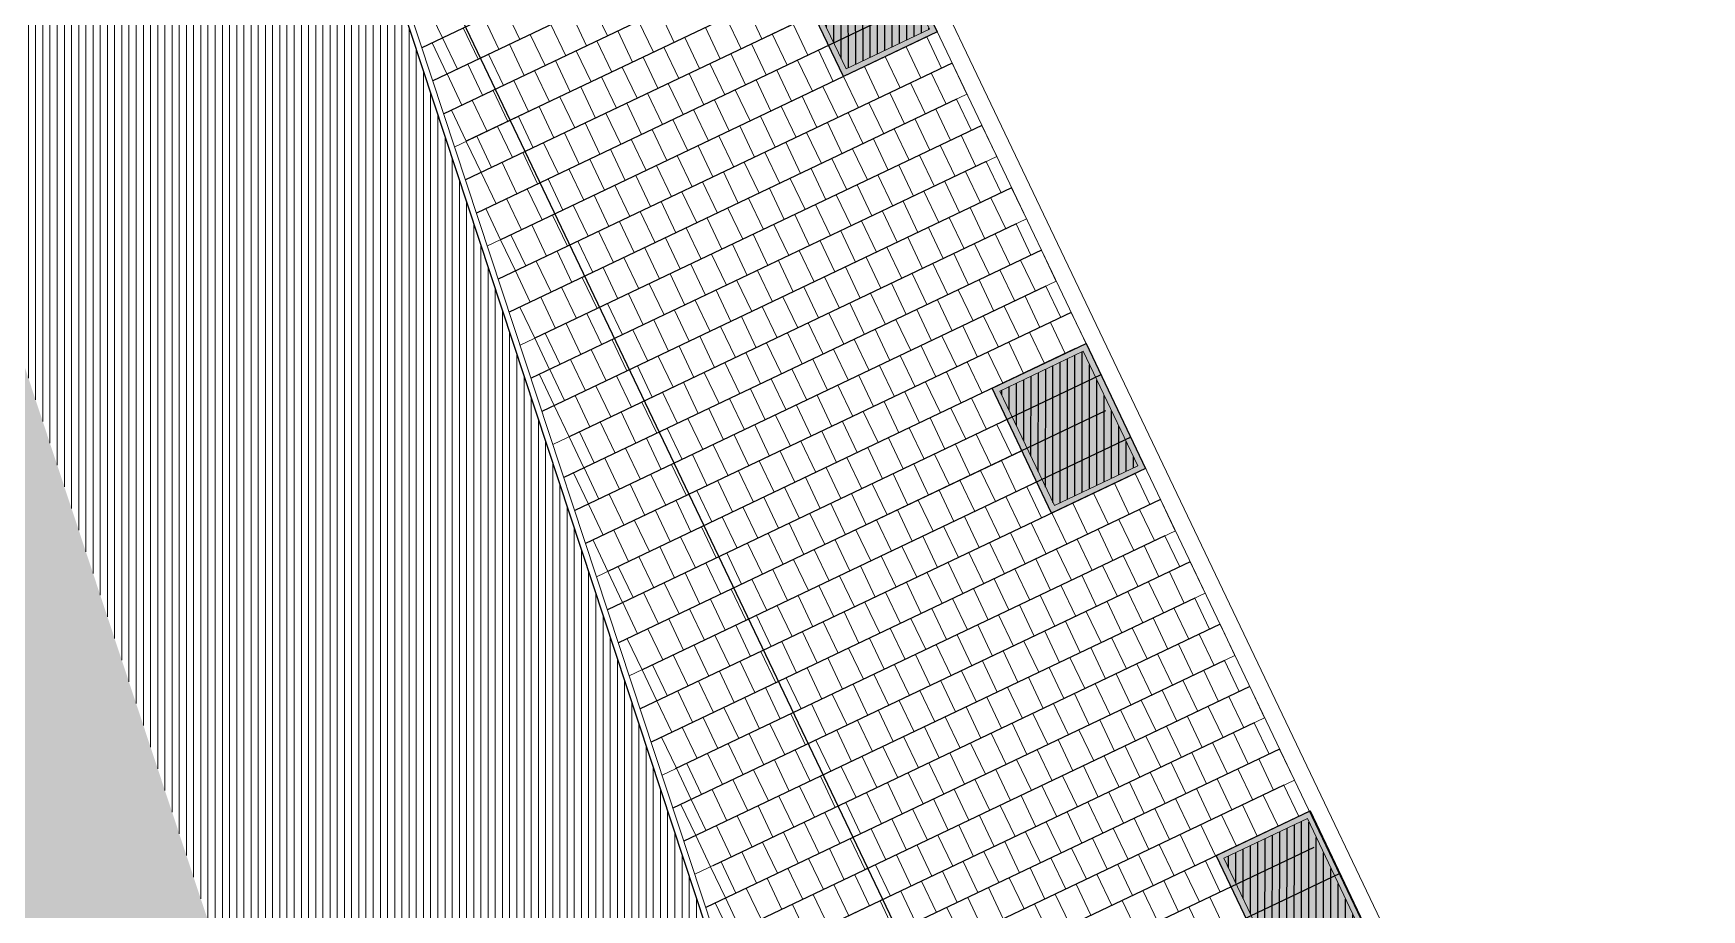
# Model space of a CAD drawing. Header units: metres. Extents: x 679599 to 680028, y 2748524 to 2748840.
# Drawn here: x 679984.04 to 680013.02, y 2748738.08 to 2748753.3 of the extents above; entities that cross this region are included whole.
import ezdxf

# ---------------------------------------------------------------- set-up
doc = ezdxf.new("R2010")
doc.units = ezdxf.units.M
doc.header["$LTSCALE"] = 5
doc.layers.add('00-AUX', color=2, linetype='Continuous', plot=False)
doc.layers.add('00-AUX Tree Pit', color=2, linetype='Continuous', plot=False)
doc.layers.add('02-L-B-Curb', color=11, linetype='Continuous', lineweight=5, plot=False)
for name, color, linetype, lineweight, true_color in [('02-L-Joints-Paviment_07_Precast Concrete Blocks 60X40', 7, 'Continuous', 5, 0x999999), ('03-TR-Pavement_02_Sealed Gravel', 7, 'Continuous', 5, 0x38321e), ('03-TR-Pavement_07_Precast Concrete Blocks 60X40', 7, 'Continuous', 5, 0x999999)]:
    doc.layers.add(name, color=color, linetype=linetype, lineweight=lineweight, true_color=true_color)
doc.layers.add('03-TR-Pavement_12_Acrylic Paint (Double Layer)', color=7, linetype='Continuous', true_color=0xeddfde)
doc.layers.add('03-TR-Tree Pit_White', color=7, linetype='Continuous', true_color=0xfcfcfc)
doc.layers.add('03-TR-Tree Pit_Green', color=46, linetype='Continuous')
doc.layers.add('04-BK-Tree Pit', color=6, linetype='Continuous', lineweight=5)

# ---------------------------------------------------------------- blocks, each defined once
blk = doc.blocks.new('ALCORQUE RECTANGULAR')
at = {"layer": '03-TR-Tree Pit_Green', "ltscale": 0.3}
h = blk.add_hatch(dxfattribs=at)
h.set_pattern_fill('ANSI31', color=256, scale=0.04, angle=-45)
h.set_pattern_definition([(360, (-2068898.16958, 3428624.0145), (3e-17, 0.127), [])])
h.paths.add_polyline_path([(679903.391, 2748647.421), (679902.702, 2748648.869), (679904.689, 2748649.814), (679905.377, 2748648.367)])
at = {"layer": '03-TR-Tree Pit_White'}
h = blk.add_hatch(color=256, dxfattribs=at)
h.dxf.hatch_style = 1
h.paths.add_polyline_path([(679903.344, 2748647.288), (679902.569, 2748648.916), (679904.736, 2748649.947), (679905.511, 2748648.319)])
at = {"layer": '02-L-B-Curb'}
blk.add_lwpolyline([(679903.344, 2748647.288), (679902.569, 2748648.916), (679904.736, 2748649.947), (679905.511, 2748648.319)], close=True, dxfattribs=at)
at = {"layer": '02-L-B-Curb', "color": 6}
blk.add_lwpolyline([(679903.391, 2748647.421), (679902.702, 2748648.868), (679904.689, 2748649.814), (679905.378, 2748648.366)], close=True, dxfattribs=at)

msp = doc.modelspace()

# ---------------------------------------------------------------- hatches: boundary and pattern name
at = {"layer": '03-TR-Pavement_02_Sealed Gravel', "linetype": 'Continuous'}
h = msp.add_hatch(dxfattribs=at)
h.set_pattern_fill('ANSI31', color=256, scale=0.0393, angle=45)
h.set_pattern_definition([(90, (652974.11672, 2717198.73223), (-0.1247775, 0), [])])
h.paths.add_polyline_path([(679968.866, 2748742.603), (679983.868, 2748747.571), (679993.107, 2748719.677), (679978.111, 2748714.692)], flags=16)
h.paths.add_polyline_path([(679998.133, 2748710.307), (680003.902, 2748713.034), (680005.419, 2748708.439), (680000.185, 2748705.967)], flags=16)
h.paths.add_polyline_path([(679963.902, 2748747.461), (679988.621, 2748759.303), (680006.998, 2748703.659), (679982.255, 2748691.885)])
at = {"layer": '03-TR-Pavement_12_Acrylic Paint (Double Layer)', "linetype": 'Continuous'}
h = msp.add_hatch(color=256, dxfattribs=at)
h.dxf.hatch_style = 1
h.paths.add_polyline_path([(679968.866, 2748742.603), (679983.868, 2748747.571), (679993.107, 2748719.677), (679978.111, 2748714.692)])

# ---------------------------------------------------------------- linework, layer by layer
at = {"layer": '00-AUX'}
for points in [[(679988.712, 2748759.346), (680016.783, 2748700.654), (679938.873, 2748663.618)], [(679998.01, 2748756.489), (679990.789, 2748753.053)], [(679998.45, 2748756.034), (679990.979, 2748752.479)], [(679998.527, 2748755.406), (679991.169, 2748751.905)], [(679998.967, 2748754.951), (679991.56, 2748751.427)], [(679999.044, 2748754.324), (679991.548, 2748750.757)], [(679999.483, 2748753.868), (679991.737, 2748750.182)], [(679999.561, 2748753.241), (679992.156, 2748749.717)], [(680000.001, 2748752.786), (679992.117, 2748749.034)], [(680000.078, 2748752.158), (679992.306, 2748748.46)], [(680000.518, 2748751.703), (679992.751, 2748748.007)], [(680000.595, 2748751.075), (679992.686, 2748747.311)], [(680001.035, 2748750.62), (679992.875, 2748746.737)], [(680001.112, 2748749.992), (679993.346, 2748746.297)], [(680001.552, 2748749.537), (679993.255, 2748745.588)], [(680001.629, 2748748.909), (679993.444, 2748745.014)], [(680002.069, 2748748.454), (679993.634, 2748744.44)], [(680002.146, 2748747.827), (679994.019, 2748743.959)], [(680002.586, 2748747.371), (679994.013, 2748743.292)], [(680002.663, 2748746.744), (679994.203, 2748742.717)], [(680003.103, 2748746.288), (679994.614, 2748742.249)], [(680003.181, 2748745.661), (679994.582, 2748741.569)], [(680003.62, 2748745.206), (679994.771, 2748740.995)], [(680003.698, 2748744.578), (679995.192, 2748740.531)], [(680004.138, 2748744.123), (679995.151, 2748739.846)], [(680004.215, 2748743.495), (679995.34, 2748739.272)], [(680004.655, 2748743.04), (679995.844, 2748738.847)], [(680004.732, 2748742.412), (679995.72, 2748738.124)], [(680005.172, 2748741.957), (679995.909, 2748737.549)], [(680005.249, 2748741.329), (679996.099, 2748736.975)], [(680005.689, 2748740.874), (679996.477, 2748736.49)], [(680005.766, 2748740.246), (679996.478, 2748735.826)], [(680006.206, 2748739.791), (679996.668, 2748735.252)], [(680006.284, 2748739.163), (679997.073, 2748734.78)], [(680006.723, 2748738.709), (679997.047, 2748734.104)]]:
    msp.add_lwpolyline(points, dxfattribs=at)
at = {"layer": '00-AUX', "ltscale": 0.3}
msp.add_lwpolyline([(679963.902, 2748747.461), (679982.255, 2748691.885), (680006.998, 2748703.659), (679988.621, 2748759.303)], close=True, dxfattribs=at)
at = {"layer": '00-AUX Tree Pit'}
for points in [[(679999.739, 2748753.326), (679998.111, 2748752.551), (679997.079, 2748754.718), (679998.708, 2748755.493)], [(680003.359, 2748745.746), (680001.73, 2748744.971), (680000.699, 2748747.138), (680002.327, 2748747.913)], [(680007.25, 2748737.631), (680005.622, 2748736.856), (680004.591, 2748739.023), (680006.219, 2748739.798)]]:
    msp.add_lwpolyline(points, close=True, dxfattribs=at)
at = {"layer": '02-L-B-Curb'}
for points in [[(680027.692, 2748695.495), (679959.257, 2748838.798)], [(679959.147, 2748838.332), (680027.421, 2748695.366)], [(679988.712, 2748759.346), (680007.089, 2748703.702)], [(679988.621, 2748759.303), (680006.998, 2748703.659)]]:
    msp.add_lwpolyline(points, dxfattribs=at)
at = {"layer": '02-L-Joints-Paviment_07_Precast Concrete Blocks 60X40'}
for p, q in [((679990.888, 2748753.764), (679991.147, 2748753.223)), ((679991.225, 2748752.597), (679990.968, 2748753.138)), ((679991.561, 2748751.426), (679991.82, 2748750.886)), ((679992.156, 2748749.717), (679992.414, 2748749.175)), ((679992.751, 2748748.006), (679993.008, 2748747.465)), ((679993.089, 2748746.838), (679992.831, 2748747.38)), ((679993.347, 2748746.296), (679993.604, 2748745.755)), ((679993.683, 2748745.128), (679993.425, 2748745.669)), ((679994.019, 2748743.959), (679994.277, 2748743.418)), ((679994.614, 2748742.249), (679994.873, 2748741.708)), ((679995.21, 2748740.539), (679995.469, 2748739.998)), ((679995.546, 2748739.37), (679995.288, 2748739.912)), ((679995.804, 2748738.828), (679996.062, 2748738.287)), ((679996.142, 2748737.66), (679995.884, 2748738.202))]:
    msp.add_line(p, q, dxfattribs=at)
for points in [[(679991.869, 2748753.567), (679992.127, 2748753.025)], [(679992.23, 2748753.739), (679992.488, 2748753.197)], [(679993.651, 2748753.086), (679993.393, 2748753.627)], [(679994.012, 2748753.257), (679993.754, 2748753.799)], [(679994.915, 2748753.687), (679995.173, 2748753.145)], [(679996.335, 2748753.034), (679996.077, 2748753.576)], [(679996.696, 2748753.206), (679996.438, 2748753.748)], [(679991.508, 2748753.395), (679991.766, 2748752.853)], [(679992.928, 2748752.742), (679992.67, 2748753.284)], [(679993.289, 2748752.914), (679993.032, 2748753.456)], [(679994.192, 2748753.343), (679994.45, 2748752.802)], [(679994.554, 2748753.515), (679994.811, 2748752.973)], [(679995.974, 2748752.862), (679995.716, 2748753.404)], [(679996.876, 2748753.293), (679997.134, 2748752.751)], [(679997.238, 2748753.464), (679997.495, 2748752.923)], [(679991.147, 2748753.223), (679991.405, 2748752.681)], [(679992.567, 2748752.57), (679992.309, 2748753.112)], [(679993.47, 2748753), (679993.728, 2748752.458)], [(679993.831, 2748753.172), (679994.089, 2748752.63)], [(679995.251, 2748752.519), (679994.993, 2748753.06)], [(679995.612, 2748752.69), (679995.355, 2748753.232)], [(679996.515, 2748753.121), (679996.773, 2748752.579)], [(679997.935, 2748752.467), (679997.678, 2748753.009)], [(679999.2, 2748753.069), (679999.457, 2748752.527)], [(679999.561, 2748753.241), (679999.819, 2748752.699)], [(679991.845, 2748752.226), (679991.587, 2748752.768)], [(679992.206, 2748752.398), (679991.948, 2748752.94)], [(679993.109, 2748752.828), (679993.367, 2748752.286)], [(679994.529, 2748752.175), (679994.271, 2748752.717)], [(679994.89, 2748752.347), (679994.632, 2748752.889)], [(679995.793, 2748752.777), (679996.051, 2748752.235)], [(679996.154, 2748752.949), (679996.412, 2748752.407)], [(679997.574, 2748752.295), (679997.316, 2748752.837)], [(679998.477, 2748752.725), (679998.735, 2748752.183)], [(679998.838, 2748752.897), (679999.096, 2748752.355)], [(680000.258, 2748752.244), (680000.001, 2748752.786)], [(679991.484, 2748752.054), (679991.226, 2748752.596)], [(679992.386, 2748752.484), (679992.644, 2748751.942)], [(679992.748, 2748752.656), (679993.005, 2748752.114)], [(679994.168, 2748752.003), (679993.91, 2748752.545)], [(679995.07, 2748752.433), (679995.328, 2748751.891)], [(679995.432, 2748752.605), (679995.689, 2748752.063)], [(679996.852, 2748751.952), (679996.594, 2748752.493)], [(679997.213, 2748752.124), (679996.955, 2748752.665)], [(679998.116, 2748752.553), (679998.374, 2748752.011)], [(679999.536, 2748751.9), (679999.278, 2748752.442)], [(679999.897, 2748752.072), (679999.639, 2748752.614)], [(679991.664, 2748752.14), (679991.922, 2748751.598)], [(679992.025, 2748752.312), (679992.283, 2748751.77)], [(679993.445, 2748751.659), (679993.187, 2748752.201)], [(679993.806, 2748751.831), (679993.549, 2748752.373)], [(679994.709, 2748752.261), (679994.967, 2748751.719)], [(679996.129, 2748751.608), (679995.872, 2748752.15)], [(679996.491, 2748751.78), (679996.233, 2748752.322)], [(679997.394, 2748752.21), (679997.651, 2748751.668)], [(679997.755, 2748752.381), (679998.013, 2748751.84)], [(679998.814, 2748751.556), (679998.556, 2748752.098)], [(679999.175, 2748751.728), (679998.917, 2748752.27)], [(680000.078, 2748752.158), (680000.336, 2748751.616)], [(679991.303, 2748751.968), (679991.561, 2748751.427)], [(679992.723, 2748751.316), (679992.465, 2748751.858)], [(679993.084, 2748751.488), (679992.826, 2748752.029)], [(679993.987, 2748751.918), (679994.245, 2748751.376)], [(679994.348, 2748752.089), (679994.606, 2748751.548)], [(679995.407, 2748751.264), (679995.149, 2748751.806)], [(679995.768, 2748751.436), (679995.51, 2748751.978)], [(679996.671, 2748751.866), (679996.929, 2748751.324)], [(679997.032, 2748752.038), (679997.29, 2748751.496)], [(679998.453, 2748751.384), (679998.195, 2748751.926)], [(679999.356, 2748751.814), (679999.613, 2748751.272)], [(679999.717, 2748751.986), (679999.975, 2748751.444)], [(679992, 2748750.972), (679991.743, 2748751.514)], [(679992.361, 2748751.144), (679992.104, 2748751.686)], [(679993.264, 2748751.574), (679993.522, 2748751.032)], [(679993.626, 2748751.746), (679993.883, 2748751.204)], [(679995.046, 2748751.092), (679994.788, 2748751.634)], [(679995.949, 2748751.522), (679996.207, 2748750.98)], [(679996.31, 2748751.694), (679996.568, 2748751.152)], [(679997.73, 2748751.041), (679997.472, 2748751.582)], [(679998.091, 2748751.212), (679997.834, 2748751.754)], [(679998.994, 2748751.642), (679999.252, 2748751.1)], [(680000.414, 2748750.989), (680000.157, 2748751.531)], [(680000.776, 2748751.161), (680000.518, 2748751.703)], [(679992.542, 2748751.23), (679992.8, 2748750.688)], [(679992.903, 2748751.402), (679993.161, 2748750.86)], [(679994.323, 2748750.749), (679994.066, 2748751.29)], [(679994.685, 2748750.92), (679994.427, 2748751.462)], [(679995.588, 2748751.35), (679995.845, 2748750.808)], [(679997.008, 2748750.697), (679996.75, 2748751.239)], [(679997.369, 2748750.869), (679997.111, 2748751.411)], [(679998.272, 2748751.298), (679998.53, 2748750.757)], [(679998.633, 2748751.47), (679998.891, 2748750.928)], [(680000.053, 2748750.817), (679999.795, 2748751.359)], [(679992.181, 2748751.058), (679992.439, 2748750.516)], [(679993.601, 2748750.405), (679993.343, 2748750.947)], [(679993.962, 2748750.577), (679993.704, 2748751.118)], [(679994.865, 2748751.006), (679995.123, 2748750.465)], [(679995.226, 2748751.178), (679995.484, 2748750.637)], [(679996.647, 2748750.525), (679996.389, 2748751.067)], [(679997.55, 2748750.955), (679997.807, 2748750.413)], [(679997.911, 2748751.127), (679998.169, 2748750.585)], [(679999.331, 2748750.473), (679999.073, 2748751.015)], [(679999.692, 2748750.645), (679999.434, 2748751.187)], [(680000.595, 2748751.075), (680000.853, 2748750.533)], [(679991.82, 2748750.886), (679992.078, 2748750.344)], [(679993.24, 2748750.233), (679992.982, 2748750.775)], [(679994.143, 2748750.663), (679994.401, 2748750.121)], [(679994.504, 2748750.835), (679994.762, 2748750.293)], [(679995.924, 2748750.181), (679995.666, 2748750.723)], [(679996.285, 2748750.353), (679996.028, 2748750.895)], [(679997.188, 2748750.783), (679997.446, 2748750.241)], [(679998.608, 2748750.13), (679998.351, 2748750.671)], [(679998.97, 2748750.301), (679998.712, 2748750.843)], [(679999.873, 2748750.731), (680000.131, 2748750.189)], [(680000.234, 2748750.903), (680000.492, 2748750.361)], [(679992.517, 2748749.889), (679992.26, 2748750.431)], [(679992.879, 2748750.061), (679992.621, 2748750.603)], [(679993.782, 2748750.491), (679994.039, 2748749.949)], [(679995.202, 2748749.837), (679994.944, 2748750.379)], [(679995.563, 2748750.009), (679995.305, 2748750.551)], [(679996.466, 2748750.439), (679996.724, 2748749.897)], [(679996.827, 2748750.611), (679997.085, 2748750.069)], [(679998.247, 2748749.958), (679997.989, 2748750.5)], [(679999.15, 2748750.387), (679999.408, 2748749.846)], [(679999.512, 2748750.559), (679999.769, 2748750.017)], [(680000.932, 2748749.906), (680000.674, 2748750.448)], [(680001.293, 2748750.078), (680001.035, 2748750.62)], [(679992.156, 2748749.717), (679991.898, 2748750.259)], [(679993.059, 2748750.147), (679993.317, 2748749.605)], [(679993.42, 2748750.319), (679993.678, 2748749.777)], [(679994.841, 2748749.666), (679994.583, 2748750.207)], [(679995.744, 2748750.095), (679996.001, 2748749.553)], [(679996.105, 2748750.267), (679996.363, 2748749.725)], [(679997.525, 2748749.614), (679997.267, 2748750.156)], [(679997.886, 2748749.786), (679997.628, 2748750.328)], [(679998.789, 2748750.215), (679999.047, 2748749.674)], [(680000.209, 2748749.562), (679999.951, 2748750.104)], [(680000.57, 2748749.734), (680000.313, 2748750.276)], [(679992.337, 2748749.803), (679992.595, 2748749.262)], [(679992.698, 2748749.975), (679992.956, 2748749.433)], [(679994.118, 2748749.322), (679993.86, 2748749.864)], [(679994.479, 2748749.494), (679994.222, 2748750.036)], [(679995.382, 2748749.923), (679995.64, 2748749.382)], [(679996.802, 2748749.27), (679996.545, 2748749.812)], [(679997.164, 2748749.442), (679996.906, 2748749.984)], [(679998.067, 2748749.872), (679998.325, 2748749.33)], [(679998.428, 2748750.044), (679998.686, 2748749.502)], [(679999.848, 2748749.39), (679999.59, 2748749.932)], [(680000.751, 2748749.82), (680001.009, 2748749.278)], [(680001.112, 2748749.992), (680001.37, 2748749.45)], [(679993.396, 2748748.978), (679993.138, 2748749.52)], [(679993.757, 2748749.15), (679993.499, 2748749.692)], [(679994.66, 2748749.58), (679994.918, 2748749.038)], [(679995.021, 2748749.752), (679995.279, 2748749.21)], [(679996.441, 2748749.098), (679996.183, 2748749.64)], [(679997.344, 2748749.528), (679997.602, 2748748.986)], [(679997.706, 2748749.7), (679997.963, 2748749.158)], [(679999.126, 2748749.046), (679998.868, 2748749.588)], [(679999.487, 2748749.218), (679999.229, 2748749.76)], [(680000.39, 2748749.648), (680000.648, 2748749.106)], [(680001.81, 2748748.995), (680001.552, 2748749.537)], [(679993.035, 2748748.806), (679992.777, 2748749.348)], [(679993.938, 2748749.236), (679994.195, 2748748.694)], [(679994.299, 2748749.408), (679994.557, 2748748.866)], [(679995.719, 2748748.755), (679995.461, 2748749.296)], [(679996.08, 2748748.927), (679995.822, 2748749.468)], [(679996.983, 2748749.356), (679997.241, 2748748.814)], [(679998.403, 2748748.703), (679998.146, 2748749.245)], [(679998.765, 2748748.875), (679998.507, 2748749.416)], [(679999.667, 2748749.304), (679999.925, 2748748.763)], [(680000.029, 2748749.476), (680000.286, 2748748.934)], [(680001.449, 2748748.823), (680001.191, 2748749.365)], [(679992.673, 2748748.634), (679992.416, 2748749.176)], [(679993.576, 2748749.064), (679993.834, 2748748.522)], [(679994.996, 2748748.411), (679994.739, 2748748.953)], [(679995.358, 2748748.583), (679995.1, 2748749.125)], [(679996.261, 2748749.012), (679996.519, 2748748.471)], [(679996.622, 2748749.184), (679996.88, 2748748.642)], [(679998.042, 2748748.531), (679997.784, 2748749.073)], [(679998.945, 2748748.961), (679999.203, 2748748.419)], [(679999.306, 2748749.133), (679999.564, 2748748.591)], [(680000.726, 2748748.479), (680000.469, 2748749.021)], [(680001.088, 2748748.651), (680000.83, 2748749.193)], [(680001.629, 2748748.909), (680001.887, 2748748.367)], [(679992.854, 2748748.72), (679993.112, 2748748.178)], [(679993.215, 2748748.892), (679993.473, 2748748.35)], [(679994.635, 2748748.239), (679994.377, 2748748.781)], [(679995.538, 2748748.669), (679995.796, 2748748.127)], [(679995.9, 2748748.84), (679996.157, 2748748.299)], [(679997.32, 2748748.187), (679997.062, 2748748.729)], [(679997.681, 2748748.359), (679997.423, 2748748.901)], [(679998.223, 2748748.617), (679998.48, 2748748.075)], [(679998.584, 2748748.789), (679998.842, 2748748.247)], [(680000.004, 2748748.135), (679999.746, 2748748.677)], [(680000.365, 2748748.307), (680000.107, 2748748.849)], [(680001.268, 2748748.737), (680001.526, 2748748.195)], [(679992.493, 2748748.548), (679992.751, 2748748.007)], [(679993.913, 2748747.895), (679993.655, 2748748.437)], [(679994.274, 2748748.067), (679994.016, 2748748.609)], [(679995.177, 2748748.497), (679995.435, 2748747.955)], [(679996.597, 2748747.843), (679996.34, 2748748.385)], [(679996.959, 2748748.015), (679996.701, 2748748.557)], [(679997.861, 2748748.445), (679998.119, 2748747.903)], [(679999.282, 2748747.792), (679999.024, 2748748.333)], [(679999.643, 2748747.964), (679999.385, 2748748.505)], [(680000.546, 2748748.393), (680000.804, 2748747.851)], [(680000.907, 2748748.565), (680001.165, 2748748.023)], [(680002.327, 2748747.913), (680002.069, 2748748.454)], [(679993.19, 2748747.552), (679992.933, 2748748.093)], [(679993.552, 2748747.724), (679993.294, 2748748.265)], [(679994.455, 2748748.153), (679994.713, 2748747.611)], [(679994.816, 2748748.325), (679995.074, 2748747.783)], [(679995.875, 2748747.5), (679995.617, 2748748.041)], [(679996.236, 2748747.671), (679995.978, 2748748.213)], [(679997.139, 2748748.101), (679997.397, 2748747.56)], [(679997.5, 2748748.273), (679997.758, 2748747.731)], [(679998.921, 2748747.62), (679998.663, 2748748.162)], [(679999.823, 2748748.049), (680000.081, 2748747.508)], [(680000.185, 2748748.221), (680000.442, 2748747.68)], [(680001.604, 2748747.569), (680001.347, 2748748.111)], [(680001.966, 2748747.741), (680001.708, 2748748.282)], [(679993.732, 2748747.809), (679993.99, 2748747.267)], [(679994.094, 2748747.981), (679994.351, 2748747.439)], [(679995.514, 2748747.328), (679995.256, 2748747.87)], [(679996.417, 2748747.758), (679996.674, 2748747.216)], [(679996.778, 2748747.93), (679997.036, 2748747.388)], [(679998.198, 2748747.276), (679997.94, 2748747.818)], [(679998.559, 2748747.448), (679998.302, 2748747.99)], [(679999.462, 2748747.878), (679999.72, 2748747.336)], [(680000.882, 2748747.225), (680000.624, 2748747.767)], [(680001.243, 2748747.397), (680000.985, 2748747.939)], [(679993.01, 2748747.465), (679993.268, 2748746.924)], [(679993.371, 2748747.637), (679993.629, 2748747.096)], [(679994.791, 2748746.984), (679994.534, 2748747.526)], [(679995.153, 2748747.156), (679994.895, 2748747.698)], [(679996.055, 2748747.586), (679996.313, 2748747.044)], [(679997.476, 2748746.932), (679997.218, 2748747.474)], [(679997.837, 2748747.104), (679997.579, 2748747.646)], [(679998.74, 2748747.534), (679998.998, 2748746.992)], [(679999.101, 2748747.706), (679999.359, 2748747.164)], [(680000.521, 2748747.053), (680000.263, 2748747.595)], [(679994.069, 2748746.64), (679993.811, 2748747.182)], [(679994.43, 2748746.812), (679994.172, 2748747.354)], [(679995.333, 2748747.242), (679995.591, 2748746.7)], [(679995.694, 2748747.414), (679995.952, 2748746.872)], [(679997.115, 2748746.76), (679996.857, 2748747.302)], [(679998.018, 2748747.19), (679998.275, 2748746.648)], [(679998.379, 2748747.362), (679998.637, 2748746.82)], [(679999.799, 2748746.709), (679999.541, 2748747.251)], [(680000.16, 2748746.881), (679999.902, 2748747.423)], [(679993.708, 2748746.468), (679993.45, 2748747.01)], [(679994.611, 2748746.898), (679994.868, 2748746.357)], [(679994.972, 2748747.07), (679995.23, 2748746.529)], [(679996.392, 2748746.417), (679996.134, 2748746.958)], [(679996.753, 2748746.589), (679996.496, 2748747.13)], [(679997.656, 2748747.018), (679997.914, 2748746.476)], [(679999.076, 2748746.366), (679998.818, 2748746.907)], [(679999.437, 2748746.538), (679999.18, 2748747.079)], [(680000.34, 2748746.967), (680000.598, 2748746.425)], [(679993.347, 2748746.296), (679993.089, 2748746.838)], [(679994.249, 2748746.727), (679994.507, 2748746.185)], [(679995.67, 2748746.073), (679995.412, 2748746.615)], [(679996.031, 2748746.245), (679995.773, 2748746.787)], [(679996.934, 2748746.674), (679997.192, 2748746.133)], [(679997.295, 2748746.846), (679997.553, 2748746.305)], [(679998.715, 2748746.194), (679998.457, 2748746.736)], [(679999.618, 2748746.623), (679999.876, 2748746.082)], [(679999.979, 2748746.795), (680000.237, 2748746.254)], [(679993.527, 2748746.383), (679993.785, 2748745.841)], [(679993.888, 2748746.555), (679994.146, 2748746.013)], [(679995.309, 2748745.901), (679995.051, 2748746.443)], [(679996.212, 2748746.331), (679996.469, 2748745.789)], [(679996.573, 2748746.503), (679996.831, 2748745.961)], [(679997.993, 2748745.85), (679997.735, 2748746.392)], [(679998.354, 2748746.022), (679998.096, 2748746.564)], [(679999.257, 2748746.452), (679999.515, 2748745.91)], [(680000.677, 2748745.798), (680000.419, 2748746.34)], [(680001.038, 2748745.97), (680000.78, 2748746.512)], [(679994.586, 2748745.557), (679994.328, 2748746.099)], [(679994.947, 2748745.729), (679994.69, 2748746.271)], [(679995.85, 2748746.159), (679996.108, 2748745.617)], [(679997.27, 2748745.506), (679997.012, 2748746.048)], [(679997.631, 2748745.678), (679997.374, 2748746.22)], [(679998.534, 2748746.108), (679998.792, 2748745.566)], [(679998.896, 2748746.28), (679999.153, 2748745.738)], [(680000.316, 2748745.626), (680000.058, 2748746.168)], [(679993.864, 2748745.214), (679993.606, 2748745.755)], [(679994.225, 2748745.385), (679993.967, 2748745.927)], [(679995.128, 2748745.815), (679995.386, 2748745.273)], [(679995.489, 2748745.987), (679995.747, 2748745.445)], [(679996.909, 2748745.334), (679996.651, 2748745.876)], [(679997.812, 2748745.764), (679998.07, 2748745.222)], [(679998.173, 2748745.936), (679998.431, 2748745.394)], [(679999.593, 2748745.283), (679999.336, 2748745.824)], [(679999.955, 2748745.455), (679999.697, 2748745.996)], [(680000.857, 2748745.884), (680001.115, 2748745.342)], [(679994.406, 2748745.471), (679994.663, 2748744.93)], [(679994.767, 2748745.643), (679995.025, 2748745.101)], [(679996.187, 2748744.991), (679995.929, 2748745.532)], [(679996.548, 2748745.163), (679996.29, 2748745.704)], [(679997.451, 2748745.592), (679997.709, 2748745.05)], [(679998.871, 2748744.939), (679998.613, 2748745.481)], [(679999.232, 2748745.111), (679998.974, 2748745.653)], [(680000.135, 2748745.54), (680000.393, 2748744.999)], [(680000.496, 2748745.712), (680000.754, 2748745.171)], [(680001.555, 2748744.887), (680001.297, 2748745.429)], [(680002.819, 2748745.489), (680003.077, 2748744.947)], [(680003.181, 2748745.661), (680003.438, 2748745.119)], [(679994.044, 2748745.299), (679994.302, 2748744.758)], [(679995.464, 2748744.647), (679995.206, 2748745.189)], [(679995.825, 2748744.819), (679995.568, 2748745.361)], [(679996.728, 2748745.248), (679996.986, 2748744.707)], [(679997.09, 2748745.42), (679997.347, 2748744.879)], [(679998.51, 2748744.767), (679998.252, 2748745.309)], [(679999.413, 2748745.197), (679999.671, 2748744.655)], [(679999.774, 2748745.369), (680000.032, 2748744.827)], [(680001.194, 2748744.715), (680000.936, 2748745.257)], [(680002.097, 2748745.145), (680002.355, 2748744.603)], [(680002.458, 2748745.317), (680002.716, 2748744.775)], [(680003.878, 2748744.664), (680003.62, 2748745.206)], [(679993.683, 2748745.128), (679993.941, 2748744.586)], [(679995.103, 2748744.475), (679994.845, 2748745.017)], [(679996.006, 2748744.905), (679996.264, 2748744.363)], [(679996.367, 2748745.077), (679996.625, 2748744.535)], [(679997.787, 2748744.423), (679997.53, 2748744.965)], [(679998.149, 2748744.595), (679997.891, 2748745.137)], [(679998.69, 2748744.853), (679998.948, 2748744.311)], [(679999.052, 2748745.025), (679999.309, 2748744.483)], [(680000.472, 2748744.372), (680000.214, 2748744.914)], [(680000.833, 2748744.544), (680000.575, 2748745.085)], [(680001.736, 2748744.973), (680001.994, 2748744.431)], [(680003.156, 2748744.32), (680002.898, 2748744.862)], [(680003.517, 2748744.492), (680003.259, 2748745.034)], [(679994.381, 2748744.131), (679994.123, 2748744.673)], [(679994.742, 2748744.303), (679994.484, 2748744.845)], [(679995.284, 2748744.561), (679995.541, 2748744.019)], [(679995.645, 2748744.733), (679995.903, 2748744.191)], [(679997.065, 2748744.08), (679996.807, 2748744.621)], [(679997.426, 2748744.251), (679997.168, 2748744.793)], [(679998.329, 2748744.681), (679998.587, 2748744.139)], [(679999.749, 2748744.028), (679999.491, 2748744.57)], [(680000.11, 2748744.2), (679999.853, 2748744.742)], [(680001.013, 2748744.629), (680001.271, 2748744.088)], [(680001.375, 2748744.801), (680001.632, 2748744.259)], [(680002.795, 2748744.148), (680002.537, 2748744.69)], [(680003.698, 2748744.578), (680003.955, 2748744.036)], [(679994.019, 2748743.959), (679993.762, 2748744.501)], [(679994.922, 2748744.389), (679995.18, 2748743.847)], [(679996.343, 2748743.736), (679996.085, 2748744.278)], [(679996.704, 2748743.908), (679996.446, 2748744.449)], [(679997.607, 2748744.337), (679997.865, 2748743.796)], [(679997.968, 2748744.509), (679998.226, 2748743.967)], [(679999.388, 2748743.856), (679999.13, 2748744.398)], [(680000.291, 2748744.286), (680000.549, 2748743.744)], [(680000.652, 2748744.458), (680000.91, 2748743.916)], [(680002.072, 2748743.805), (680001.814, 2748744.346)], [(680002.433, 2748743.976), (680002.176, 2748744.518)], [(680003.336, 2748744.406), (680003.594, 2748743.864)], [(679994.2, 2748744.045), (679994.458, 2748743.504)], [(679994.561, 2748744.217), (679994.819, 2748743.675)], [(679995.981, 2748743.564), (679995.724, 2748744.106)], [(679996.884, 2748743.994), (679997.142, 2748743.452)], [(679997.246, 2748744.165), (679997.503, 2748743.624)], [(679998.666, 2748743.513), (679998.408, 2748744.054)], [(679999.027, 2748743.684), (679998.769, 2748744.226)], [(679999.93, 2748744.114), (680000.188, 2748743.572)], [(680001.35, 2748743.461), (680001.092, 2748744.003)], [(680001.711, 2748743.633), (680001.453, 2748744.174)], [(680002.614, 2748744.062), (680002.872, 2748743.521)], [(680002.975, 2748744.234), (680003.233, 2748743.692)], [(680004.395, 2748743.581), (680004.138, 2748744.123)], [(679995.259, 2748743.22), (679995.001, 2748743.762)], [(679995.62, 2748743.392), (679995.362, 2748743.934)], [(679996.523, 2748743.822), (679996.781, 2748743.28)], [(679997.943, 2748743.169), (679997.685, 2748743.711)], [(679998.304, 2748743.341), (679998.047, 2748743.882)], [(679999.208, 2748743.77), (679999.465, 2748743.228)], [(679999.569, 2748743.942), (679999.827, 2748743.4)], [(680000.989, 2748743.289), (680000.731, 2748743.831)], [(680001.892, 2748743.719), (680002.15, 2748743.177)], [(680002.253, 2748743.891), (680002.511, 2748743.349)], [(680003.673, 2748743.237), (680003.415, 2748743.779)], [(680004.034, 2748743.409), (680003.776, 2748743.951)], [(679994.537, 2748742.876), (679994.279, 2748743.418)], [(679994.898, 2748743.048), (679994.64, 2748743.59)], [(679995.801, 2748743.478), (679996.059, 2748742.936)], [(679996.162, 2748743.65), (679996.42, 2748743.108)], [(679997.582, 2748742.997), (679997.324, 2748743.539)], [(679998.485, 2748743.426), (679998.743, 2748742.884)], [(679998.846, 2748743.598), (679999.104, 2748743.056)], [(680000.266, 2748742.945), (680000.009, 2748743.487)], [(680000.628, 2748743.117), (680000.37, 2748743.659)], [(680001.53, 2748743.547), (680001.788, 2748743.005)], [(680002.951, 2748742.893), (680002.693, 2748743.435)], [(680003.312, 2748743.065), (680003.054, 2748743.607)], [(680004.215, 2748743.495), (680004.473, 2748742.953)], [(679995.078, 2748743.134), (679995.336, 2748742.592)], [(679995.44, 2748743.306), (679995.697, 2748742.764)], [(679996.86, 2748742.653), (679996.602, 2748743.195)], [(679997.221, 2748742.825), (679996.963, 2748743.367)], [(679998.124, 2748743.254), (679998.382, 2748742.713)], [(679999.544, 2748742.601), (679999.286, 2748743.143)], [(679999.905, 2748742.773), (679999.647, 2748743.315)], [(680000.808, 2748743.203), (680001.066, 2748742.661)], [(680001.169, 2748743.375), (680001.427, 2748742.833)], [(680002.589, 2748742.722), (680002.332, 2748743.263)], [(680003.492, 2748743.151), (680003.75, 2748742.61)], [(680003.854, 2748743.323), (680004.111, 2748742.781)], [(679994.717, 2748742.962), (679994.975, 2748742.421)], [(679996.137, 2748742.31), (679995.879, 2748742.851)], [(679996.498, 2748742.481), (679996.241, 2748743.023)], [(679997.402, 2748742.911), (679997.659, 2748742.369)], [(679997.763, 2748743.083), (679998.021, 2748742.541)], [(679999.183, 2748742.43), (679998.925, 2748742.971)], [(680000.086, 2748742.859), (680000.344, 2748742.317)], [(680000.447, 2748743.031), (680000.705, 2748742.489)], [(680001.867, 2748742.378), (680001.609, 2748742.92)], [(680002.228, 2748742.55), (680001.97, 2748743.092)], [(680003.131, 2748742.979), (680003.389, 2748742.438)], [(680004.551, 2748742.326), (680004.294, 2748742.868)], [(680004.913, 2748742.498), (680004.655, 2748743.04)], [(679994.356, 2748742.79), (679994.614, 2748742.249)], [(679995.776, 2748742.138), (679995.518, 2748742.68)], [(679996.679, 2748742.567), (679996.937, 2748742.025)], [(679997.04, 2748742.739), (679997.298, 2748742.197)], [(679998.46, 2748742.086), (679998.203, 2748742.628)], [(679998.822, 2748742.258), (679998.564, 2748742.799)], [(679999.725, 2748742.687), (679999.982, 2748742.146)], [(680001.145, 2748742.034), (680000.887, 2748742.576)], [(680001.506, 2748742.206), (680001.248, 2748742.748)], [(680002.409, 2748742.636), (680002.667, 2748742.094)], [(680002.77, 2748742.808), (680003.028, 2748742.266)], [(680004.19, 2748742.154), (680003.932, 2748742.696)], [(679995.054, 2748741.794), (679994.796, 2748742.336)], [(679995.415, 2748741.966), (679995.157, 2748742.508)], [(679996.318, 2748742.395), (679996.576, 2748741.853)], [(679997.738, 2748741.742), (679997.48, 2748742.284)], [(679998.099, 2748741.914), (679997.841, 2748742.456)], [(679999.002, 2748742.344), (679999.26, 2748741.802)], [(679999.363, 2748742.516), (679999.621, 2748741.974)], [(680000.784, 2748741.862), (680000.526, 2748742.404)], [(680001.686, 2748742.292), (680001.944, 2748741.75)], [(680002.048, 2748742.464), (680002.305, 2748741.922)], [(680003.468, 2748741.811), (680003.21, 2748742.352)], [(680003.829, 2748741.982), (680003.571, 2748742.524)], [(680004.371, 2748742.24), (680004.629, 2748741.698)], [(680004.732, 2748742.412), (680004.99, 2748741.87)], [(679995.596, 2748742.051), (679995.853, 2748741.509)], [(679995.957, 2748742.223), (679996.215, 2748741.681)], [(679997.377, 2748741.57), (679997.119, 2748742.112)], [(679998.28, 2748742), (679998.538, 2748741.458)], [(679998.641, 2748742.172), (679998.899, 2748741.63)], [(680000.061, 2748741.518), (679999.803, 2748742.06)], [(680000.422, 2748741.69), (680000.165, 2748742.232)], [(680001.325, 2748742.12), (680001.583, 2748741.578)], [(680002.745, 2748741.467), (680002.488, 2748742.009)], [(680003.107, 2748741.639), (680002.849, 2748742.18)], [(680004.01, 2748742.068), (680004.267, 2748741.527)], [(680005.43, 2748741.415), (680005.172, 2748741.957)], [(679994.873, 2748741.708), (679995.131, 2748741.166)], [(679995.234, 2748741.879), (679995.492, 2748741.338)], [(679996.654, 2748741.226), (679996.397, 2748741.768)], [(679997.016, 2748741.398), (679996.758, 2748741.94)], [(679997.919, 2748741.828), (679998.176, 2748741.286)], [(679999.339, 2748741.175), (679999.081, 2748741.717)], [(679999.7, 2748741.347), (679999.442, 2748741.888)], [(680000.603, 2748741.776), (680000.861, 2748741.235)], [(680000.964, 2748741.948), (680001.222, 2748741.406)], [(680002.023, 2748741.123), (680001.765, 2748741.665)], [(680002.384, 2748741.295), (680002.126, 2748741.837)], [(680003.287, 2748741.725), (680003.545, 2748741.183)], [(680003.648, 2748741.896), (680003.906, 2748741.355)], [(680005.069, 2748741.243), (680004.811, 2748741.785)], [(679995.932, 2748740.883), (679995.674, 2748741.424)], [(679996.293, 2748741.055), (679996.035, 2748741.596)], [(679997.196, 2748741.484), (679997.454, 2748740.942)], [(679997.557, 2748741.656), (679997.815, 2748741.114)], [(679998.616, 2748740.831), (679998.359, 2748741.373)], [(679998.978, 2748741.003), (679998.72, 2748741.545)], [(679999.881, 2748741.433), (680000.138, 2748740.891)], [(680000.242, 2748741.604), (680000.5, 2748741.063)], [(680001.662, 2748740.951), (680001.404, 2748741.493)], [(680002.565, 2748741.381), (680002.823, 2748740.839)], [(680002.926, 2748741.553), (680003.184, 2748741.011)], [(680004.346, 2748740.899), (680004.088, 2748741.441)], [(680004.707, 2748741.071), (680004.45, 2748741.613)], [(679995.21, 2748740.539), (679994.952, 2748741.081)], [(679995.571, 2748740.711), (679995.313, 2748741.253)], [(679996.474, 2748741.14), (679996.732, 2748740.599)], [(679996.835, 2748741.312), (679997.093, 2748740.771)], [(679998.255, 2748740.659), (679997.997, 2748741.201)], [(679999.158, 2748741.089), (679999.416, 2748740.547)], [(679999.519, 2748741.261), (679999.777, 2748740.719)], [(680000.939, 2748740.607), (680000.682, 2748741.149)], [(680001.301, 2748740.779), (680001.043, 2748741.321)], [(680002.204, 2748741.209), (680002.461, 2748740.667)], [(680003.624, 2748740.556), (680003.366, 2748741.097)], [(680003.985, 2748740.728), (680003.727, 2748741.269)], [(680004.888, 2748741.157), (680005.146, 2748740.615)], [(680005.249, 2748741.329), (680005.507, 2748740.787)], [(679995.751, 2748740.797), (679996.009, 2748740.255)], [(679996.113, 2748740.969), (679996.37, 2748740.427)], [(679997.533, 2748740.315), (679997.275, 2748740.857)], [(679997.894, 2748740.487), (679997.636, 2748741.029)], [(679998.797, 2748740.917), (679999.055, 2748740.375)], [(680000.217, 2748740.264), (679999.959, 2748740.805)], [(680000.578, 2748740.436), (680000.32, 2748740.977)], [(680001.481, 2748740.865), (680001.739, 2748740.323)], [(680001.842, 2748741.037), (680002.1, 2748740.495)], [(680003.263, 2748740.384), (680003.005, 2748740.926)], [(680004.166, 2748740.813), (680004.423, 2748740.272)], [(680004.527, 2748740.985), (680004.785, 2748740.444)], [(680005.947, 2748740.332), (680005.689, 2748740.874)], [(679995.39, 2748740.625), (679995.648, 2748740.083)], [(679996.81, 2748739.972), (679996.553, 2748740.513)], [(679997.172, 2748740.143), (679996.914, 2748740.685)], [(679998.075, 2748740.573), (679998.332, 2748740.031)], [(679998.436, 2748740.745), (679998.694, 2748740.203)], [(679999.856, 2748740.092), (679999.598, 2748740.634)], [(680000.759, 2748740.521), (680001.017, 2748739.98)], [(680001.12, 2748740.693), (680001.378, 2748740.152)], [(680002.54, 2748740.04), (680002.282, 2748740.582)], [(680002.901, 2748740.212), (680002.644, 2748740.754)], [(680003.804, 2748740.642), (680004.062, 2748740.1)], [(680005.225, 2748739.988), (680004.967, 2748740.53)], [(680005.586, 2748740.16), (680005.328, 2748740.702)], [(679996.449, 2748739.8), (679996.191, 2748740.342)], [(679997.352, 2748740.229), (679997.61, 2748739.688)], [(679997.713, 2748740.401), (679997.971, 2748739.86)], [(679999.133, 2748739.748), (679998.876, 2748740.29)], [(679999.495, 2748739.92), (679999.237, 2748740.462)], [(680000.398, 2748740.35), (680000.656, 2748739.808)], [(680001.818, 2748739.696), (680001.56, 2748740.238)], [(680002.179, 2748739.868), (680001.921, 2748740.41)], [(680003.082, 2748740.298), (680003.34, 2748739.756)], [(680003.443, 2748740.47), (680003.701, 2748739.928)], [(680004.863, 2748739.816), (680004.606, 2748740.358)], [(680005.766, 2748740.246), (680006.024, 2748739.704)], [(679995.727, 2748739.456), (679995.469, 2748739.998)], [(679996.088, 2748739.628), (679995.83, 2748740.17)], [(679996.991, 2748740.058), (679997.249, 2748739.516)], [(679998.411, 2748739.404), (679998.153, 2748739.946)], [(679998.772, 2748739.576), (679998.515, 2748740.118)], [(679999.675, 2748740.006), (679999.933, 2748739.464)], [(680000.037, 2748740.178), (680000.294, 2748739.636)], [(680001.457, 2748739.524), (680001.199, 2748740.066)], [(680002.36, 2748739.954), (680002.617, 2748739.412)], [(680002.721, 2748740.126), (680002.979, 2748739.584)], [(680004.141, 2748739.473), (680003.883, 2748740.014)], [(680004.502, 2748739.645), (680004.244, 2748740.186)], [(680005.405, 2748740.074), (680005.663, 2748739.532)], [(679996.269, 2748739.714), (679996.526, 2748739.172)], [(679996.63, 2748739.886), (679996.888, 2748739.344)], [(679998.05, 2748739.232), (679997.792, 2748739.774)], [(679998.953, 2748739.662), (679999.211, 2748739.12)], [(679999.314, 2748739.834), (679999.572, 2748739.292)], [(680000.734, 2748739.181), (680000.476, 2748739.722)], [(680001.095, 2748739.353), (680000.838, 2748739.894)], [(680001.998, 2748739.782), (680002.256, 2748739.24)], [(680003.419, 2748739.129), (680003.161, 2748739.671)], [(680003.78, 2748739.301), (680003.522, 2748739.843)], [(680004.683, 2748739.73), (680004.941, 2748739.189)], [(680005.044, 2748739.902), (680005.302, 2748739.361)], [(679995.546, 2748739.37), (679995.804, 2748738.828)], [(679995.907, 2748739.542), (679996.165, 2748739)], [(679997.328, 2748738.889), (679997.07, 2748739.431)], [(679997.689, 2748739.061), (679997.431, 2748739.602)], [(679998.592, 2748739.49), (679998.85, 2748738.948)], [(680000.012, 2748738.837), (679999.754, 2748739.379)], [(680000.373, 2748739.009), (680000.115, 2748739.551)], [(680001.276, 2748739.438), (680001.534, 2748738.897)], [(680001.637, 2748739.61), (680001.895, 2748739.069)], [(680003.057, 2748738.957), (680002.8, 2748739.499)], [(680003.96, 2748739.387), (680004.218, 2748738.845)], [(680004.322, 2748739.559), (680004.579, 2748739.017)], [(679996.605, 2748738.545), (679996.347, 2748739.087)], [(679996.966, 2748738.717), (679996.709, 2748739.259)], [(679997.869, 2748739.146), (679998.127, 2748738.605)], [(679998.231, 2748739.318), (679998.488, 2748738.777)], [(679999.651, 2748738.665), (679999.393, 2748739.207)], [(680000.554, 2748739.095), (680000.812, 2748738.553)], [(680000.915, 2748739.267), (680001.173, 2748738.725)], [(680002.335, 2748738.613), (680002.077, 2748739.155)], [(680002.696, 2748738.785), (680002.438, 2748739.327)], [(680003.599, 2748739.215), (680003.857, 2748738.673)], [(679996.244, 2748738.373), (679995.986, 2748738.915)], [(679997.147, 2748738.803), (679997.405, 2748738.261)], [(679997.508, 2748738.975), (679997.766, 2748738.433)], [(679998.928, 2748738.321), (679998.671, 2748738.863)], [(679999.29, 2748738.493), (679999.032, 2748739.035)], [(680000.193, 2748738.923), (680000.45, 2748738.381)], [(680001.613, 2748738.269), (680001.355, 2748738.811)], [(680001.974, 2748738.441), (680001.716, 2748738.983)], [(680002.877, 2748738.871), (680003.135, 2748738.329)], [(680003.238, 2748739.043), (680003.496, 2748738.501)], [(680004.658, 2748738.39), (680004.4, 2748738.931)], [(679996.786, 2748738.631), (679997.044, 2748738.089)], [(679998.206, 2748737.978), (679997.948, 2748738.519)], [(679998.567, 2748738.149), (679998.309, 2748738.691)], [(679999.47, 2748738.579), (679999.728, 2748738.037)], [(679999.831, 2748738.751), (680000.089, 2748738.209)], [(680001.252, 2748738.098), (680000.994, 2748738.639)], [(680002.154, 2748738.527), (680002.412, 2748737.986)], [(680002.516, 2748738.699), (680002.773, 2748738.157)], [(680003.936, 2748738.046), (680003.678, 2748738.588)], [(680004.297, 2748738.218), (680004.039, 2748738.76)], [(679996.063, 2748738.287), (679996.321, 2748737.745)], [(679996.425, 2748738.459), (679996.682, 2748737.917)], [(679997.845, 2748737.806), (679997.587, 2748738.347)], [(679998.748, 2748738.235), (679999.006, 2748737.694)], [(679999.109, 2748738.407), (679999.367, 2748737.865)], [(680000.529, 2748737.754), (680000.271, 2748738.296)], [(680000.89, 2748737.926), (680000.633, 2748738.468)], [(680001.432, 2748738.184), (680001.69, 2748737.642)], [(680001.793, 2748738.355), (680002.051, 2748737.814)], [(680003.213, 2748737.702), (680002.956, 2748738.244)], [(680003.575, 2748737.874), (680003.317, 2748738.416)], [(680004.478, 2748738.304), (680004.735, 2748737.762)], [(679997.484, 2748737.634), (679997.226, 2748738.176)], [(680000.168, 2748737.582), (679999.91, 2748738.124)], [(680004.116, 2748738.132), (680004.374, 2748737.59)]]:
    msp.add_lwpolyline(points, dxfattribs=at)
at = {"layer": '03-TR-Pavement_07_Precast Concrete Blocks 60X40'}
for p, q in [((679990.79, 2748753.054), (679998.191, 2748756.576)), ((679990.98, 2748752.48), (679998.449, 2748756.034)), ((679991.169, 2748751.906), (679998.708, 2748755.493)), ((679991.359, 2748751.331), (679997.337, 2748754.176)), ((679991.548, 2748750.757), (679997.595, 2748753.634)), ((679991.928, 2748749.609), (679999.742, 2748753.327)), ((679991.738, 2748750.183), (679997.853, 2748753.093)), ((679992.117, 2748749.034), (680000.001, 2748752.786)), ((679992.307, 2748748.46), (680000.259, 2748752.244)), ((679992.497, 2748747.886), (680000.518, 2748751.703)), ((679992.686, 2748747.312), (680000.776, 2748751.161)), ((679992.876, 2748746.738), (680001.035, 2748750.62)), ((679993.066, 2748746.163), (680001.293, 2748750.079)), ((679993.255, 2748745.589), (680001.552, 2748749.537)), ((679993.445, 2748745.015), (680001.81, 2748748.996)), ((679993.635, 2748744.441), (680002.069, 2748748.454)), ((679993.824, 2748743.866), (680002.328, 2748747.913)), ((679994.014, 2748743.292), (680000.957, 2748746.596)), ((679994.204, 2748742.718), (680001.215, 2748746.054)), ((679994.583, 2748741.57), (680003.362, 2748745.747)), ((679994.393, 2748742.144), (680001.473, 2748745.513)), ((679994.772, 2748740.995), (680003.62, 2748745.206)), ((679994.962, 2748740.421), (680003.879, 2748744.664)), ((679995.152, 2748739.847), (680004.138, 2748744.123)), ((679995.341, 2748739.273), (680004.396, 2748743.581)), ((679995.531, 2748738.698), (680004.655, 2748743.04)), ((679995.721, 2748738.124), (680004.913, 2748742.499)), ((679995.91, 2748737.55), (680005.172, 2748741.957)), ((679996.1, 2748736.976), (680005.43, 2748741.416)), ((679996.289, 2748736.401), (680005.689, 2748740.874)), ((679996.479, 2748735.827), (680005.947, 2748740.333)), ((679996.669, 2748735.253), (680006.206, 2748739.791)), ((679998.697, 2748735.554), (680004.849, 2748738.481))]:
    msp.add_line(p, q, dxfattribs=at)

# ---------------------------------------------------------------- block references
at = {"layer": '04-BK-Tree Pit', "rotation": 90}
for p in [(3428647.027, 2068849.982), (3428650.646, 2068842.402), (3428654.538, 2068834.287)]:
    msp.add_blockref('ALCORQUE RECTANGULAR', p, dxfattribs=at)

doc.saveas('drawing.dxf')
